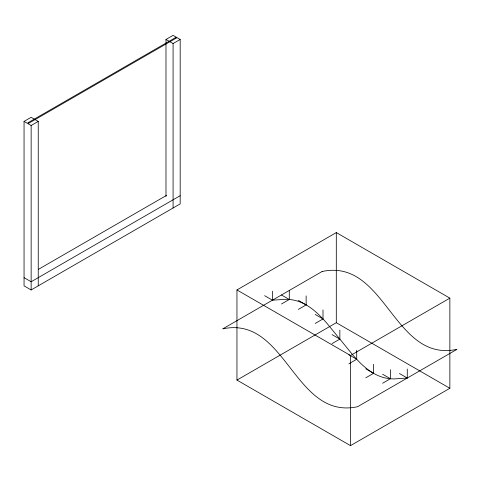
<?xml version="1.0" encoding="UTF-8"?>
<svg xmlns="http://www.w3.org/2000/svg" width="481" height="481" viewBox="0 0 481 481"><rect width="100%" height="100%" fill="white"/><g stroke="black" fill="none" stroke-linecap="round" stroke-linejoin="round"><path stroke-width="0.72" d="M28.108 122.691L28.511 123.389L176.118 38.167L176.118 37.704L175.721 37.47L28.108 122.691L28.511 123.389M175.721 37.47L176.118 38.167M165.987 196.392L165.987 39.454L173.082 35.36L180.177 39.454L180.177 203.902L31.145 289.947L24.05 285.846L24.05 121.404L31.145 117.304L38.246 121.404L38.246 285.846M24.05 121.404L31.145 125.499L38.246 121.404M165.987 39.454L173.082 43.555L180.177 39.454M38.366 269.384L166.57 195.37M180.177 195.707L31.145 281.752L24.05 277.651M236.953 289.941L336.303 232.582L449.855 298.136L449.855 388.281L350.499 445.64L236.953 380.086L236.953 289.941L350.499 355.501L449.855 298.136M281.481 303.998L289.291 299.489C302.832 300.475 314.117 309.337 322.998 318.951A105.537 60.931 60 0 1 326.689 323.022L353.018 355.2A105.537 60.931 60 0 0 356.71 359.277C365.59 368.885 376.876 377.747 390.416 378.733A105.742 61.051 60 0 0 394.113 378.926L407.275 378.036L407.275 369.023M298.34 309.403L306.144 304.9L306.144 295.887M315.193 323.454L322.998 318.951L322.998 309.938M236.953 380.086L336.303 322.721L449.855 388.281M332.046 343.62L339.857 339.111L339.857 330.098M348.905 363.78L356.71 359.271L356.71 350.258M365.758 377.832L373.563 373.322L373.563 364.309M382.611 383.243L390.416 378.733L390.416 369.721M264.628 295.683L272.432 300.186L285.594 299.296A105.742 61.051 60 0 1 289.291 299.483L289.291 290.476M298.34 300.391L306.144 304.9M281.481 294.979L289.291 299.489M315.193 314.442L322.998 318.951M332.046 334.602L339.857 339.111M399.464 373.527L407.275 378.036M348.905 354.768L356.71 359.271M382.611 374.23L390.416 378.733M365.758 368.819L373.563 373.322M350.499 355.501L350.499 445.64M336.303 232.582L336.303 322.721M272.432 291.173L272.432 300.186M173.082 43.555L173.082 208.002M31.145 125.499L31.145 289.947M322.114 271.506L222.757 328.866C286.369 315.241 293.987 420.34 357.593 406.716L456.95 349.356C393.344 362.981 385.72 257.882 322.114 271.506"/></g></svg>
